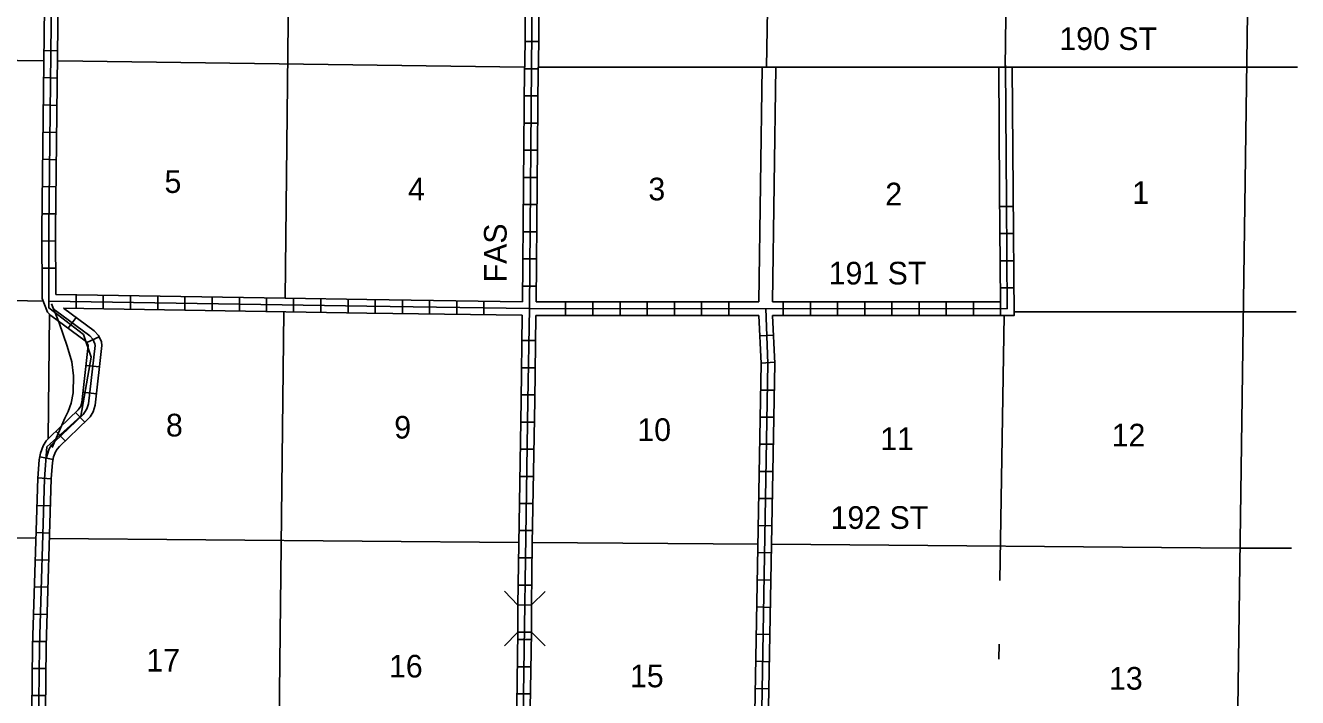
# Model space of a CAD drawing. Extents: x 1047643 to 1640443, y 16154738 to 16531530.
# Drawn here: x 1437670 to 1465738, y 16202228 to 16217067 of the extents above; entities that cross this region are included whole.
import ezdxf

# ---------------------------------------------------------------- set-up
doc = ezdxf.new("R2010")
doc.units = 0
for name, color, linetype in [('L10', 7, 'Continuous'), ('L11', 7, 'Continuous'), ('L13', 7, 'Continuous'), ('L14', 7, 'Continuous'), ('L18', 7, 'Continuous'), ('L2', 7, 'Continuous'), ('L21', 7, 'Continuous'), ('L30', 7, 'Continuous'), ('L53', 7, 'Continuous'), ('L8', 7, 'Continuous'), ('L9', 7, 'Continuous')]:
    doc.layers.add(name, color=color, linetype=linetype)

msp = doc.modelspace()

# ---------------------------------------------------------------- linework, layer by layer
at = {"layer": 'L10'}
for points in [[(1459164, 16213416), (1459148, 16216146)], [(1459464, 16213415), (1459445, 16216146)]]:
    msp.add_lwpolyline(points, dxfattribs=at)
at = {"layer": 'L11'}
for points in [[(1453924, 16216146), (1453853, 16210961)], [(1454225, 16216146), (1454154, 16210961)]]:
    msp.add_lwpolyline(points, dxfattribs=at)
at = {"layer": 'L13'}
for p, q in [((1448989, 16216146), (1464572, 16216146)), ((1459482, 16210744), (1464498, 16210744)), ((1427645, 16205828), (1437882, 16205744)), ((1438199, 16205739), (1448547, 16205654)), ((1448848, 16205654), (1453848, 16205612)), ((1454139, 16205612), (1464455, 16205528))]:
    msp.add_line(p, q, dxfattribs=at)
for points in [[(1443572, 16226620), (1443398, 16211049)], [(1454107, 16221209), (1454020, 16216146)], [(1459285, 16216146), (1459355, 16221172)], [(1427729, 16216420), (1438067, 16216288)], [(1438389, 16216288), (1448680, 16216146)], [(1432840, 16211093), (1438064, 16210976)], [(1438204, 16210682), (1438172, 16207948)], [(1443373, 16210744), (1443257, 16200422)], [(1459265, 16210660), (1459170, 16204810)], [(1459154, 16203405), (1459149, 16203078)]]:
    msp.add_lwpolyline(points, dxfattribs=at)
at = {"layer": 'L18'}
for p, q in [((1448537, 16204271), (1448240, 16204577)), ((1448838, 16204272), (1449138, 16204568)), ((1448537, 16204271), (1448532, 16203674)), ((1448838, 16204272), (1448537, 16204271)), ((1448838, 16204272), (1448834, 16203669)), ((1448532, 16203674), (1448237, 16203373)), ((1448834, 16203669), (1448532, 16203674)), ((1448834, 16203669), (1449135, 16203369))]:
    msp.add_line(p, q, dxfattribs=at)
at = {"layer": 'L2'}
msp.add_lwpolyline([(1464978, 16242203), (1464379, 16198818)], dxfattribs=at)
at = {"layer": 'L53'}
for p, q in [((1464572, 16216146), (1465738, 16216146)), ((1464498, 16210744), (1465707, 16210744)), ((1464455, 16205528), (1465606, 16205528))]:
    msp.add_line(p, q, dxfattribs=at)
at = {"layer": 'L8'}
for p, q in [((1448996, 16216711), (1448695, 16216711)), ((1438384, 16216505), (1438083, 16216510)), ((1448996, 16216111), (1448695, 16216111)), ((1438373, 16215903), (1438072, 16215914)), ((1448980, 16215512), (1448679, 16215512)), ((1438362, 16215301), (1438067, 16215312)), ((1448980, 16214910), (1448679, 16214910)), ((1438357, 16214704), (1438056, 16214710)), ((1438347, 16214102), (1438046, 16214113)), ((1448975, 16214314), (1448674, 16214314)), ((1438341, 16213501), (1438040, 16213511)), ((1448964, 16213712), (1448663, 16213712)), ((1448964, 16213110), (1448663, 16213110)), ((1459466, 16213068), (1459165, 16213068)), ((1438331, 16212904), (1438030, 16212909)), ((1448954, 16212513), (1448658, 16212513)), ((1459471, 16212471), (1459170, 16212471)), ((1438331, 16212313), (1438030, 16212302)), ((1448948, 16211911), (1448648, 16211911)), ((1459471, 16211869), (1459170, 16211869)), ((1438331, 16211711), (1438030, 16211705)), ((1448948, 16211309), (1448648, 16211309)), ((1459482, 16211272), (1459181, 16211272)), ((1438790, 16210818), (1438790, 16211119)), ((1439387, 16210813), (1439387, 16211114)), ((1439989, 16210802), (1439989, 16211103)), ((1440590, 16210797), (1440590, 16211093)), ((1441187, 16210776), (1441187, 16211077)), ((1441789, 16210771), (1441789, 16211072)), ((1442391, 16210760), (1442391, 16211061)), ((1442988, 16210755), (1442988, 16211051)), ((1443588, 16210755), (1443588, 16211051)), ((1444191, 16210734), (1444191, 16211035)), ((1444788, 16210728), (1444788, 16211029)), ((1445390, 16210718), (1445390, 16211019)), ((1445986, 16210713), (1445986, 16211014)), ((1446588, 16210702), (1446588, 16211003)), ((1447190, 16210697), (1447190, 16210993)), ((1447787, 16210686), (1447787, 16210987)), ((1449587, 16210670), (1449587, 16210971)), ((1450189, 16210670), (1450189, 16210971)), ((1450791, 16210670), (1450791, 16210971)), ((1451388, 16210670), (1451388, 16210971)), ((1451990, 16210670), (1451990, 16210971)), ((1452586, 16210670), (1452586, 16210971)), ((1453188, 16210670), (1453188, 16210971)), ((1454387, 16210660), (1454387, 16210961)), ((1454989, 16210660), (1454989, 16210961)), ((1455591, 16210660), (1455591, 16210961)), ((1456187, 16210660), (1456187, 16210961)), ((1456789, 16210660), (1456789, 16210961)), ((1457391, 16210660), (1457391, 16210961)), ((1457988, 16210660), (1457988, 16210961)), ((1458589, 16210660), (1458589, 16210961)), ((1459186, 16210660), (1459186, 16210961)), ((1438788, 16210621), (1438611, 16210381)), ((1439299, 16210190), (1439027, 16210068)), ((1448933, 16210111), (1448632, 16210111)), ((1453880, 16210211), (1454181, 16210227)), ((1439304, 16209528), (1439008, 16209561)), ((1453906, 16209609), (1454207, 16209630)), ((1448912, 16209509), (1448616, 16209509)), ((1453896, 16209018), (1454197, 16209018)), ((1439238, 16208935), (1438941, 16208968)), ((1448906, 16208912), (1448605, 16208912)), ((1438980, 16208309), (1438774, 16208524)), ((1448896, 16208310), (1448595, 16208310)), ((1453880, 16208421), (1454181, 16208421)), ((1438550, 16207896), (1438343, 16208111)), ((1448890, 16207714), (1448589, 16207714)), ((1453875, 16207819), (1454170, 16207819)), ((1438278, 16207482), (1437987, 16207545)), ((1438241, 16207054), (1437940, 16207080)), ((1448880, 16207112), (1448579, 16207112)), ((1453864, 16207217), (1454165, 16207217)), ((1438225, 16206462), (1437924, 16206468)), ((1448875, 16206510), (1448574, 16206510)), ((1453853, 16206626), (1454154, 16206621)), ((1448864, 16205913), (1448563, 16205913)), ((1453838, 16206029), (1454139, 16206019)), ((1438204, 16205860), (1437908, 16205871)), ((1453832, 16205427), (1454128, 16205422)), ((1438188, 16205264), (1437887, 16205269)), ((1448853, 16205311), (1448558, 16205311)), ((1453822, 16204825), (1454123, 16204820)), ((1438172, 16204662), (1437871, 16204672)), ((1448848, 16204709), (1448547, 16204709)), ((1453806, 16204229), (1454107, 16204218)), ((1438146, 16204060), (1437845, 16204070)), ((1438130, 16203463), (1437829, 16203468)), ((1448832, 16203511), (1448531, 16203511)), ((1453795, 16203627), (1454096, 16203622)), ((1438125, 16202872), (1437824, 16202872)), ((1448822, 16202909), (1448521, 16202909)), ((1453790, 16203030), (1454091, 16203020)), ((1438125, 16202270), (1437824, 16202270)), ((1448816, 16202312), (1448516, 16202312)), ((1453780, 16202428), (1454080, 16202418))]:
    msp.add_line(p, q, dxfattribs=at)
for points in [[(1449107, 16237303), (1449038, 16232039), (1448890, 16221436), (1448838, 16216151), (1448790, 16210818), (1448753, 16208785), (1448632, 16200295), (1448563, 16194968), (1448547, 16189709)], [(1443220, 16200269), (1440580, 16200300), (1437945, 16200343), (1437982, 16203363), (1438088, 16207059), (1438141, 16207761), (1438890, 16208437), (1439123, 16209746), (1438948, 16210243), (1438188, 16210829), (1438183, 16212561), (1438347, 16226838)], [(1438039, 16211041), (1438030, 16212561), (1438199, 16226685)], [(1438341, 16211130), (1438331, 16212561), (1438498, 16226688)], [(1448732, 16220602), (1448688, 16216146)], [(1449033, 16220618), (1448989, 16216146)], [(1448680, 16216146), (1448637, 16210961)], [(1448981, 16216146), (1448938, 16210961)], [(1454154, 16210961), (1459181, 16210961), (1459163, 16213416)], [(1454154, 16210660), (1459482, 16210660), (1459464, 16213415)], [(1438188, 16210977), (1445205, 16210871), (1448790, 16210818), (1459329, 16210813), (1459313, 16213163)], [(1438039, 16211041), (1438159, 16210735)], [(1438341, 16211130), (1443398, 16211049)], [(1443398, 16211048), (1445205, 16211019), (1448637, 16210961)], [(1448938, 16210961), (1453853, 16210961)], [(1438159, 16210735), (1438232, 16210662), (1438988, 16210100), (1439033, 16210053), (1439057, 16210001), (1438915, 16208744), (1438890, 16208664), (1438854, 16208607), (1438832, 16208581), (1438205, 16207980), (1438126, 16207894), (1438061, 16207784), (1438003, 16207624), (1437971, 16207475)], [(1438263, 16210843), (1438330, 16210775), (1439087, 16210213), (1439159, 16210138), (1439203, 16210040), (1439208, 16210003), (1439062, 16208712), (1439027, 16208601), (1438975, 16208518), (1438941, 16208478), (1438312, 16207875), (1438247, 16207805), (1438197, 16207719), (1438147, 16207583), (1438133, 16207514)], [(1438248, 16210918), (1438413, 16210501), (1438589, 16209989), (1438693, 16209641), (1438727, 16209333), (1438722, 16208954), (1438676, 16208727), (1438615, 16208544), (1438537, 16208393), (1438260, 16207746)], [(1438511, 16210828), (1439186, 16210326), (1439285, 16210224), (1439350, 16210080), (1439359, 16210004), (1439210, 16208681), (1439164, 16208537), (1439096, 16208429), (1439050, 16208375), (1438419, 16207769), (1438368, 16207715), (1438333, 16207655), (1438292, 16207541), (1438265, 16207417)], [(1438511, 16210828), (1445205, 16210718), (1448632, 16210670)], [(1448632, 16210670), (1448605, 16208785), (1448537, 16204271)], [(1451747, 16184376), (1453716, 16184386), (1453764, 16189693), (1453832, 16194920), (1453890, 16200263), (1454054, 16209604), (1454007, 16210818)], [(1448933, 16210660), (1448906, 16208785), (1448853, 16205628)], [(1448933, 16210660), (1453853, 16210660)], [(1453679, 16195068), (1453737, 16200263), (1453906, 16209604), (1453853, 16210660)], [(1454038, 16200411), (1454207, 16209604), (1454154, 16210660)], [(1437797, 16200496), (1437829, 16203363), (1437940, 16207069), (1437971, 16207475)], [(1443220, 16200422), (1440580, 16200454), (1438098, 16200496), (1438130, 16203363), (1438241, 16207054), (1438265, 16207417)], [(1448853, 16205628), (1448838, 16204272)], [(1448532, 16203674), (1448489, 16200443)], [(1448833, 16203669), (1448780, 16200295), (1448716, 16195110)]]:
    msp.add_lwpolyline(points, dxfattribs=at)
at = {"layer": 'L9'}
msp.add_lwpolyline([(1459313, 16213163), (1459297, 16216188)], dxfattribs=at)

# ---------------------------------------------------------------- texts
at = {"layer": 'L14'}
for s, p in [('5', (1440738, 16213369)), ('4', (1446113, 16213205)), ('3', (1451414, 16213205)), ('2', (1456641, 16213094)), ('1', (1462090, 16213126)), ('8', (1440770, 16207993)), ('9', (1445807, 16207946)), ('10', (1451171, 16207893)), ('11', (1456530, 16207692)), ('12', (1461636, 16207772)), ('17', (1440337, 16202803)), ('16', (1445691, 16202671)), ('15', (1451008, 16202455)), ('13', (1461578, 16202402))]:
    msp.add_text(s, height=500, rotation=0, dxfattribs=at).set_placement(p)
at = {"layer": 'L21'}
msp.add_text('FAS', height=500, rotation=90, dxfattribs=at).set_placement((1448288, 16211394))
at = {"layer": 'L30'}
for s, p in [('190 ST', (1460482, 16216525)), ('191 ST', (1455392, 16211348)), ('192 ST', (1455434, 16205952))]:
    msp.add_text(s, height=500, rotation=0, dxfattribs=at).set_placement(p)

doc.saveas('drawing.dxf')
